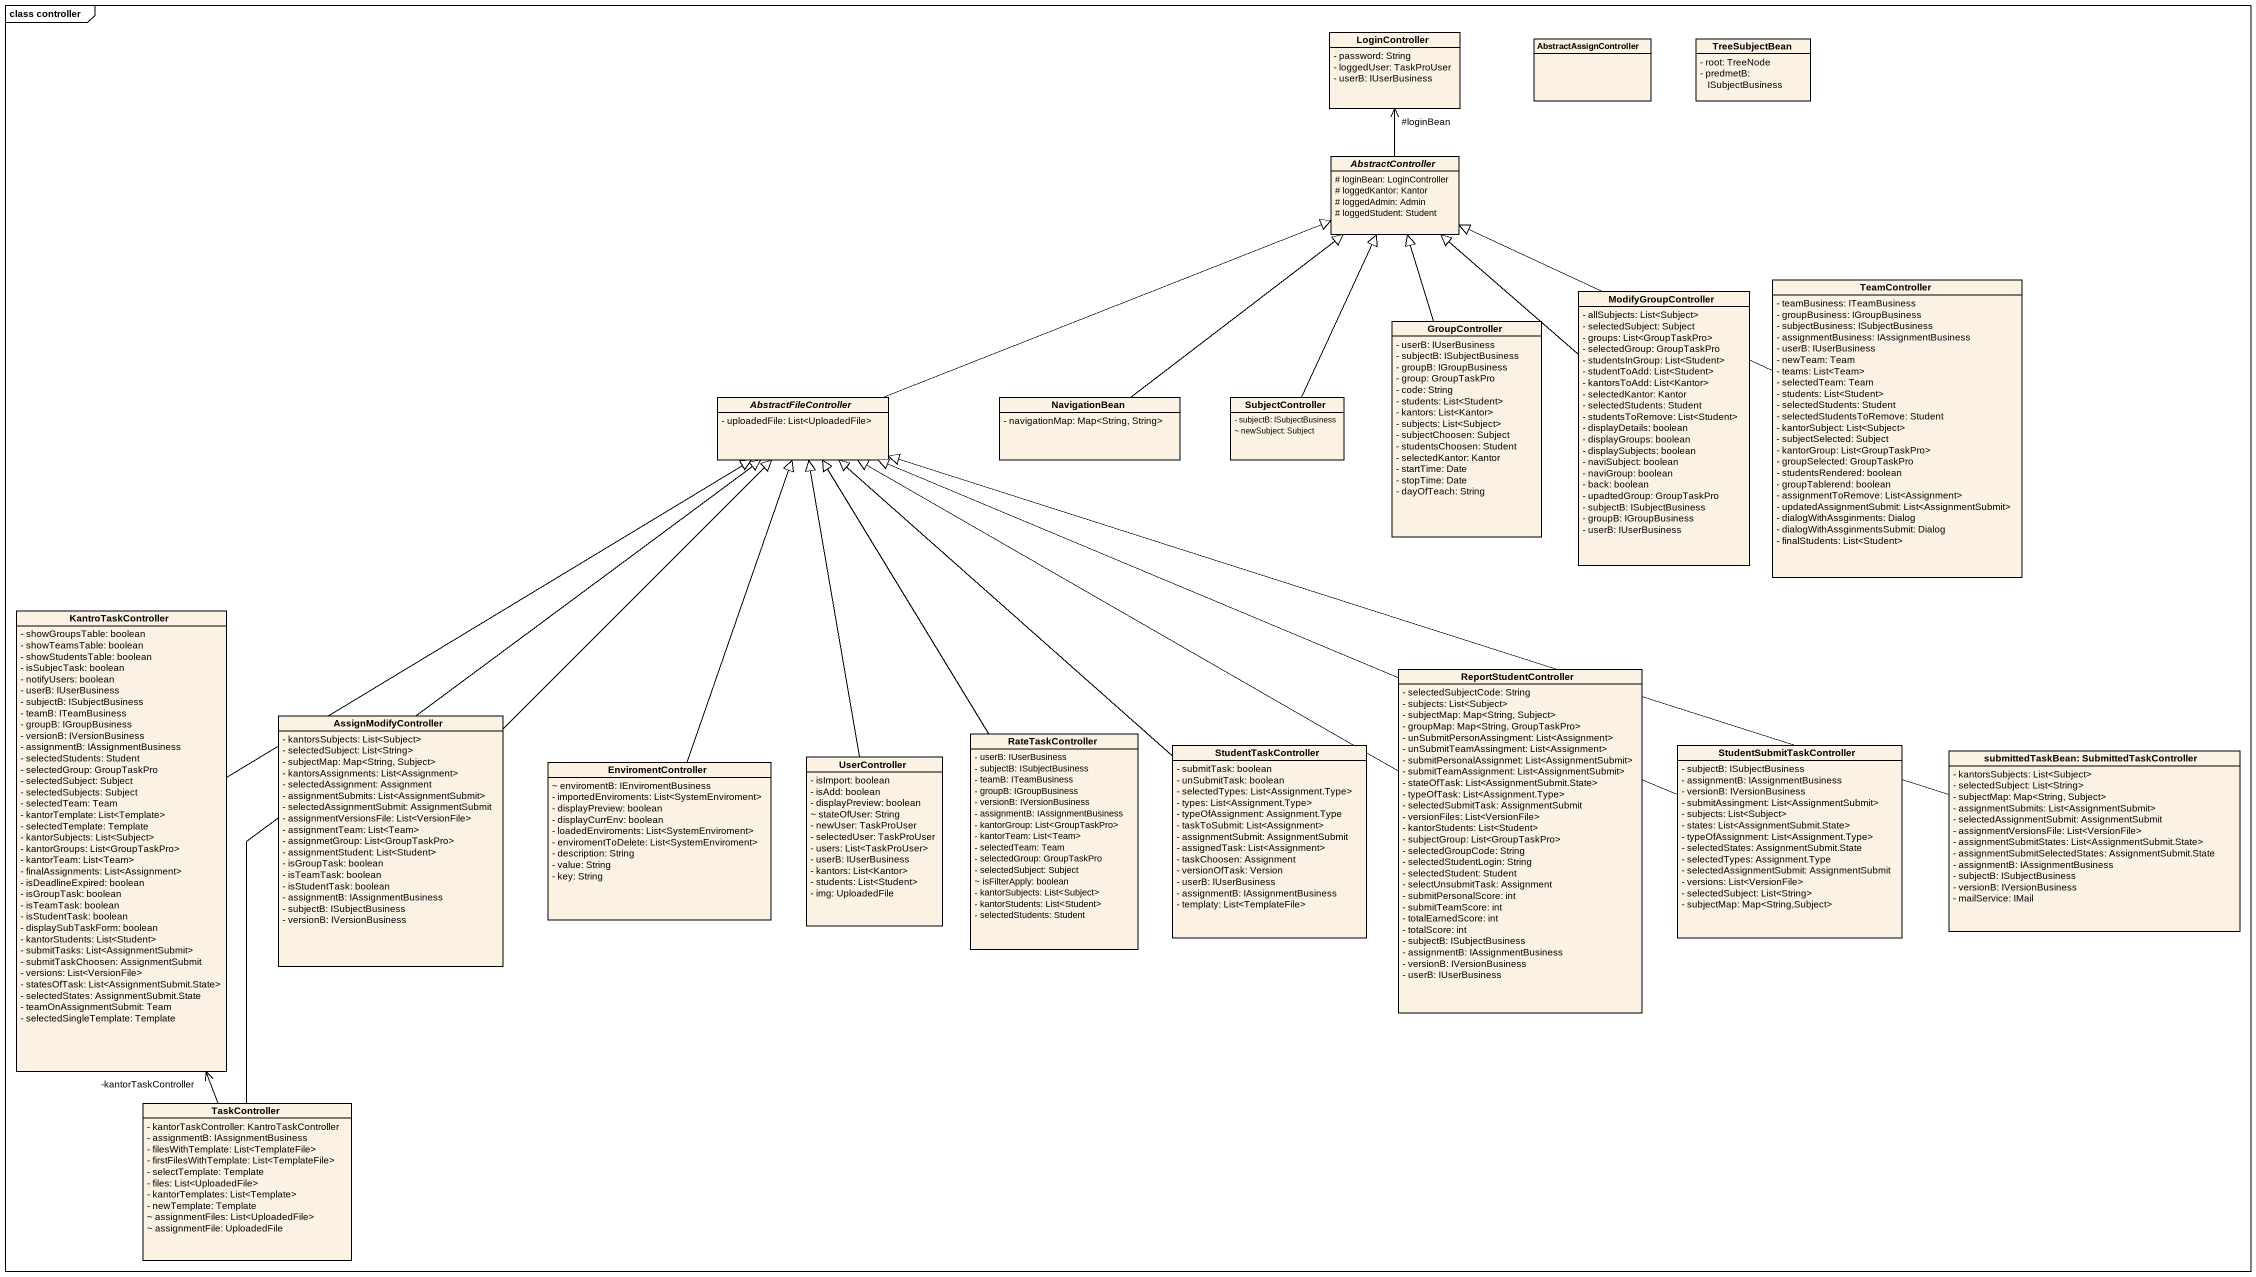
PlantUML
@startuml
mainframe class controller
hide circle
hide empty members
skinparam classAttributeIconSize 0
class LoginController {
  - password: String
  - loggedUser: TaskProUser
  - userB: IUserBusiness
}
class AbstractAssignController
class TreeSubjectBean {
  - root: TreeNode
  - predmetB: ISubjectBusiness
}
abstract class AbstractController {
  # loginBean: LoginController
  # loggedKantor: Kantor
  # loggedAdmin: Admin
  # loggedStudent: Student
}
class ModifyGroupController {
  - allSubjects: List<Subject>
  - selectedSubject: Subject
  - groups: List<GroupTaskPro>
  - selectedGroup: GroupTaskPro
  - studentsInGroup: List<Student>
  - studentToAdd: List<Student>
  - kantorsToAdd: List<Kantor>
  - selectedKantor: Kantor
  - selectedStudents: Student
  - studentsToRemove: List<Student>
  - displayDetails: boolean
  - displayGroups: boolean
  - displaySubjects: boolean
  - naviSubject: boolean
  - naviGroup: boolean
  - back: boolean
  - upadtedGroup: GroupTaskPro
  - subjectB: ISubjectBusiness
  - groupB: IGroupBusiness
  - userB: IUserBusiness
}
class TeamController {
  - teamBusiness: ITeamBusiness
  - groupBusiness: IGroupBusiness
  - subjectBusiness: ISubjectBusiness
  - assignmentBusiness: IAssignmentBusiness
  - userB: IUserBusiness
  - newTeam: Team
  - teams: List<Team>
  - selectedTeam: Team
  - students: List<Student>
  - selectedStudents: Student
  - selectedStudentsToRemove: Student
  - kantorSubject: List<Subject>
  - subjectSelected: Subject
  - kantorGroup: List<GroupTaskPro>
  - groupSelected: GroupTaskPro
  - studentsRendered: boolean
  - groupTablerend: boolean
  - assignmentToRemove: List<Assignment>
  - updatedAssignmentSubmit: List<AssignmentSubmit>
  - dialogWithAssginments: Dialog
  - dialogWithAssginmentsSubmit: Dialog
  - finalStudents: List<Student>
}
class GroupController {
  - userB: IUserBusiness
  - subjectB: ISubjectBusiness
  - groupB: IGroupBusiness
  - group: GroupTaskPro
  - code: String
  - students: List<Student>
  - kantors: List<Kantor>
  - subjects: List<Subject>
  - subjectChoosen: Subject
  - studentsChoosen: Student
  - selectedKantor: Kantor
  - startTime: Date
  - stopTime: Date
  - dayOfTeach: String
}
abstract class AbstractFileController {
  - uploadedFile: List<UploadedFile>
}
class NavigationBean {
  - navigationMap: Map<String, String>
}
class SubjectController {
  - subjectB: ISubjectBusiness
  ~ newSubject: Subject
}
class KantroTaskController {
  - showGroupsTable: boolean
  - showTeamsTable: boolean
  - showStudentsTable: boolean
  - isSubjecTask: boolean
  - notifyUsers: boolean
  - userB: IUserBusiness
  - subjectB: ISubjectBusiness
  - teamB: ITeamBusiness
  - groupB: IGroupBusiness
  - versionB: IVersionBusiness
  - assignmentB: IAssignmentBusiness
  - selectedStudents: Student
  - selectedGroup: GroupTaskPro
  - selectedSubject: Subject
  - selectedSubjects: Subject
  - selectedTeam: Team
  - kantorTemplate: List<Template>
  - selectedTemplate: Template
  - kantorSubjects: List<Subject>
  - kantorGroups: List<GroupTaskPro>
  - kantorTeam: List<Team>
  - finalAssignments: List<Assignment>
  - isDeadlineExpired: boolean
  - isGroupTask: boolean
  - isTeamTask: boolean
  - isStudentTask: boolean
  - displaySubTaskForm: boolean
  - kantorStudents: List<Student>
  - submitTasks: List<AssignmentSubmit>
  - submitTaskChoosen: AssignmentSubmit
  - versions: List<VersionFile>
  - statesOfTask: List<AssignmentSubmit.State>
  - selectedStates: AssignmentSubmit.State
  - teamOnAssignmentSubmit: Team
  - selectedSingleTemplate: Template
}
class ReportStudentController {
  - selectedSubjectCode: String
  - subjects: List<Subject>
  - subjectMap: Map<String, Subject>
  - groupMap: Map<String, GroupTaskPro>
  - unSubmitPersonAssingment: List<Assignment>
  - unSubmitTeamAssingment: List<Assignment>
  - submitPersonalAssignmet: List<AssignmentSubmit>
  - submitTeamAssignment: List<AssignmentSubmit>
  - stateOfTask: List<AssignmentSubmit.State>
  - typeOfTask: List<Assignment.Type>
  - selectedSubmitTask: AssignmentSubmit
  - versionFiles: List<VersionFile>
  - kantorStudents: List<Student>
  - subjectGroup: List<GroupTaskPro>
  - selectedGroupCode: String
  - selectedStudentLogin: String
  - selectedStudent: Student
  - selectUnsubmitTask: Assignment
  - submitPersonalScore: int
  - submitTeamScore: int
  - totalEarnedScore: int
  - totalScore: int
  - subjectB: ISubjectBusiness
  - assignmentB: IAssignmentBusiness
  - versionB: IVersionBusiness
  - userB: IUserBusiness
}
class AssignModifyController {
  - kantorsSubjects: List<Subject>
  - selectedSubject: List<String>
  - subjectMap: Map<String, Subject>
  - kantorsAssignments: List<Assignment>
  - selectedAssignment: Assignment
  - assignmentSubmits: List<AssignmentSubmit>
  - selectedAssignmentSubmit: AssignmentSubmit
  - assignmentVersionsFile: List<VersionFile>
  - assignmentTeam: List<Team>
  - assignmetGroup: List<GroupTaskPro>
  - assignmentStudent: List<Student>
  - isGroupTask: boolean
  - isTeamTask: boolean
  - isStudentTask: boolean
  - assignmentB: IAssignmentBusiness
  - subjectB: ISubjectBusiness
  - versionB: IVersionBusiness
}
class RateTaskController {
  - userB: IUserBusiness
  - subjectB: ISubjectBusiness
  - teamB: ITeamBusiness
  - groupB: IGroupBusiness
  - versionB: IVersionBusiness
  - assignmentB: IAssignmentBusiness
  - kantorGroup: List<GroupTaskPro>
  - kantorTeam: List<Team>
  - selectedTeam: Team
  - selectedGroup: GroupTaskPro
  - selectedSubject: Subject
  ~ isFilterApply: boolean
  - kantorSubjects: List<Subject>
  - kantorStudents: List<Student>
  - selectedStudents: Student
}
class EnviromentController {
  ~ enviromentB: IEnviromentBusiness
  - importedEnviroments: List<SystemEnviroment>
  - displayPreview: boolean
  - displayCurrEnv: boolean
  - loadedEnviroments: List<SystemEnviroment>
  - enviromentToDelete: List<SystemEnviroment>
  - description: String
  - value: String
  - key: String
}
class UserController {
  - isImport: boolean
  - isAdd: boolean
  - displayPreview: boolean
  ~ stateOfUser: String
  - newUser: TaskProUser
  - selectedUser: TaskProUser
  - users: List<TaskProUser>
  - userB: IUserBusiness
  - kantors: List<Kantor>
  - students: List<Student>
  - img: UploadedFile
}
class StudentTaskController {
  - submitTask: boolean
  - unSubmitTask: boolean
  - selectedTypes: List<Assignment.Type>
  - types: List<Assignment.Type>
  - typeOfAssignment: Assignment.Type
  - taskToSubmit: List<Assignment>
  - assignmentSubmit: AssignmentSubmit
  - assignedTask: List<Assignment>
  - taskChoosen: Assignment
  - versionOfTask: Version
  - userB: IUserBusiness
  - assignmentB: IAssignmentBusiness
  - templaty: List<TemplateFile>
}
class StudentSubmitTaskController {
  - subjectB: ISubjectBusiness
  - assignmentB: IAssignmentBusiness
  - versionB: IVersionBusiness
  - submitAssingment: List<AssignmentSubmit>
  - subjects: List<Subject>
  - states: List<AssignmentSubmit.State>
  - typeOfAssignment: List<Assignment.Type>
  - selectedStates: AssignmentSubmit.State
  - selectedTypes: Assignment.Type
  - selectedAssignmentSubmit: AssignmentSubmit
  - versions: List<VersionFile>
  - selectedSubject: List<String>
  - subjectMap: Map<String,Subject>
}
class "submittedTaskBean: SubmittedTaskController" as submittedTaskBean {
  - kantorsSubjects: List<Subject>
  - selectedSubject: List<String>
  - subjectMap: Map<String, Subject>
  - assignmentSubmits: List<AssignmentSubmit>
  - selectedAssignmentSubmit: AssignmentSubmit
  - assignmentVersionsFile: List<VersionFile>
  - assignmentSubmitStates: List<AssignmentSubmit.State>
  - assignmentSubmitSelectedStates: AssignmentSubmit.State
  - assignmentB: IAssignmentBusiness
  - subjectB: ISubjectBusiness
  - versionB: IVersionBusiness
  - mailService: IMail
}
class TaskController {
  - kantorTaskController: KantroTaskController
  - assignmentB: IAssignmentBusiness
  - filesWithTemplate: List<TemplateFile>
  - firstFilesWithTemplate: List<TemplateFile>
  - selectTemplate: Template
  - files: List<UploadedFile>
  - kantorTemplates: List<Template>
  - newTemplate: Template
  ~ assignmentFiles: List<UploadedFile>
  ~ assignmentFile: UploadedFile
}
AbstractController -up-> "#loginBean" LoginController
ModifyGroupController -up-|> AbstractController
TeamController -left-|> AbstractController
GroupController -up-|> AbstractController
AbstractFileController -right-|> AbstractController
NavigationBean -up-|> AbstractController
SubjectController -up-|> AbstractController
KantroTaskController -up-|> AbstractFileController
ReportStudentController -left-|> AbstractFileController
AssignModifyController -up-|> AbstractFileController
RateTaskController -up-|> AbstractFileController
EnviromentController -up-|> AbstractFileController
UserController -up-|> AbstractFileController
StudentTaskController -up-|> AbstractFileController
StudentSubmitTaskController -left-|> AbstractFileController
submittedTaskBean -left-|> AbstractFileController
TaskController -up-|> AbstractFileController
TaskController -up-> "-kantorTaskController" KantroTaskController
@enduml
